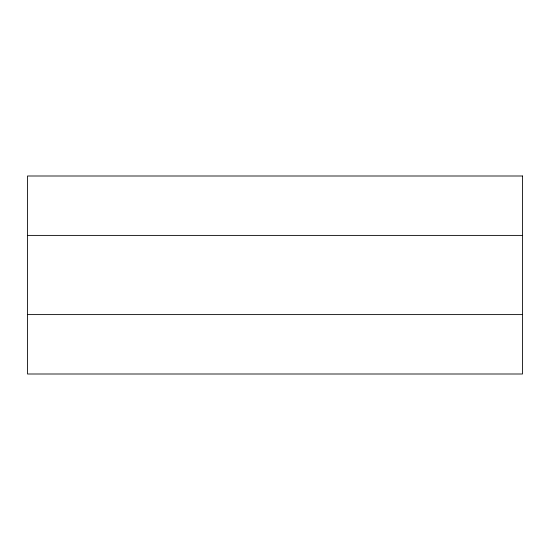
<?xml version="1.0" encoding="UTF-8"?>
<svg xmlns="http://www.w3.org/2000/svg" width="550" height="550" viewBox="0 0 550 550"><rect width="100%" height="100%" fill="white"/><g stroke="black" fill="none" stroke-linecap="round" stroke-linejoin="round"><path stroke-width="0.82" d="M27.5 235.4L522.5 235.4M27.5 314.6L522.5 314.6M522.5 176L27.5 176L27.5 374L522.5 374L522.5 176"/></g></svg>
